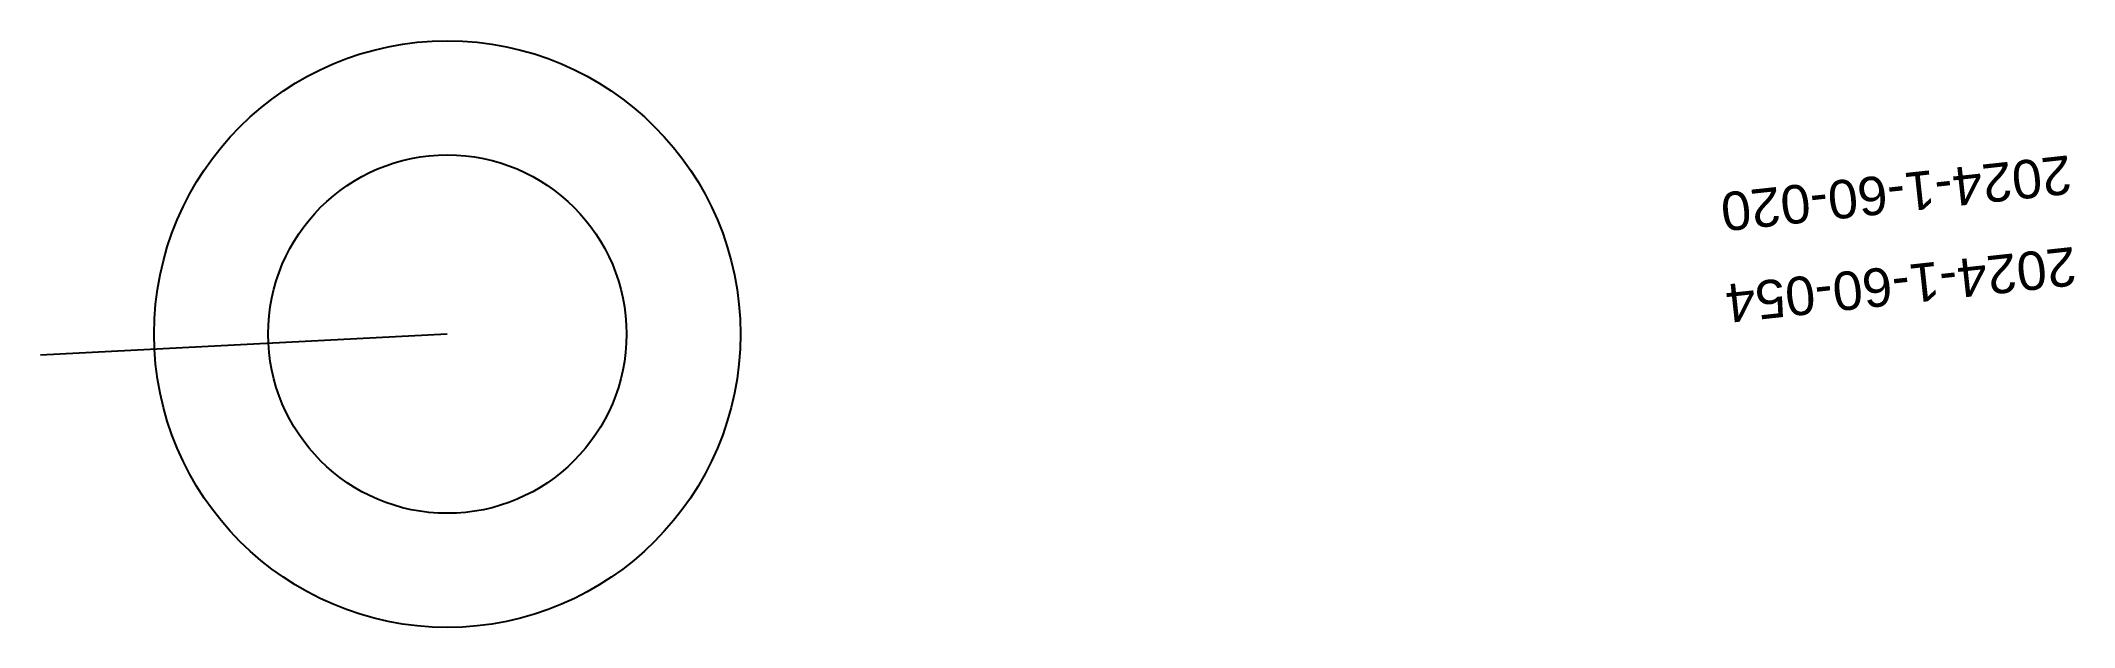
# Model space of a CAD drawing. Header units: inches. Extents: x 25 to 150, y 166 to 202.
import ezdxf

# ---------------------------------------------------------------- set-up
doc = ezdxf.new("R2010")
doc.units = ezdxf.units.IN
doc.header["$MEASUREMENT"] = 0
doc.styles.get("Standard").update_dxf_attribs({"font": 'arial.ttf'})

msp = doc.modelspace()

# ---------------------------------------------------------------- linework, layer by layer
msp.add_line((50.06, 184.25, -196.15), (25.09, 182.95, -196.15))
for radius in [18, 11]:
    msp.add_circle((50.06, 184.25, -196.15), radius)

# ---------------------------------------------------------------- texts
for s, p in [('2024-1-60-020', (149.65, 195.23, -154.65)), ('2024-1-60-054', (149.94, 189.61, -154.65))]:
    msp.add_text(s, height=2.36, rotation=186.1946).set_placement(p)

doc.saveas('drawing.dxf')
